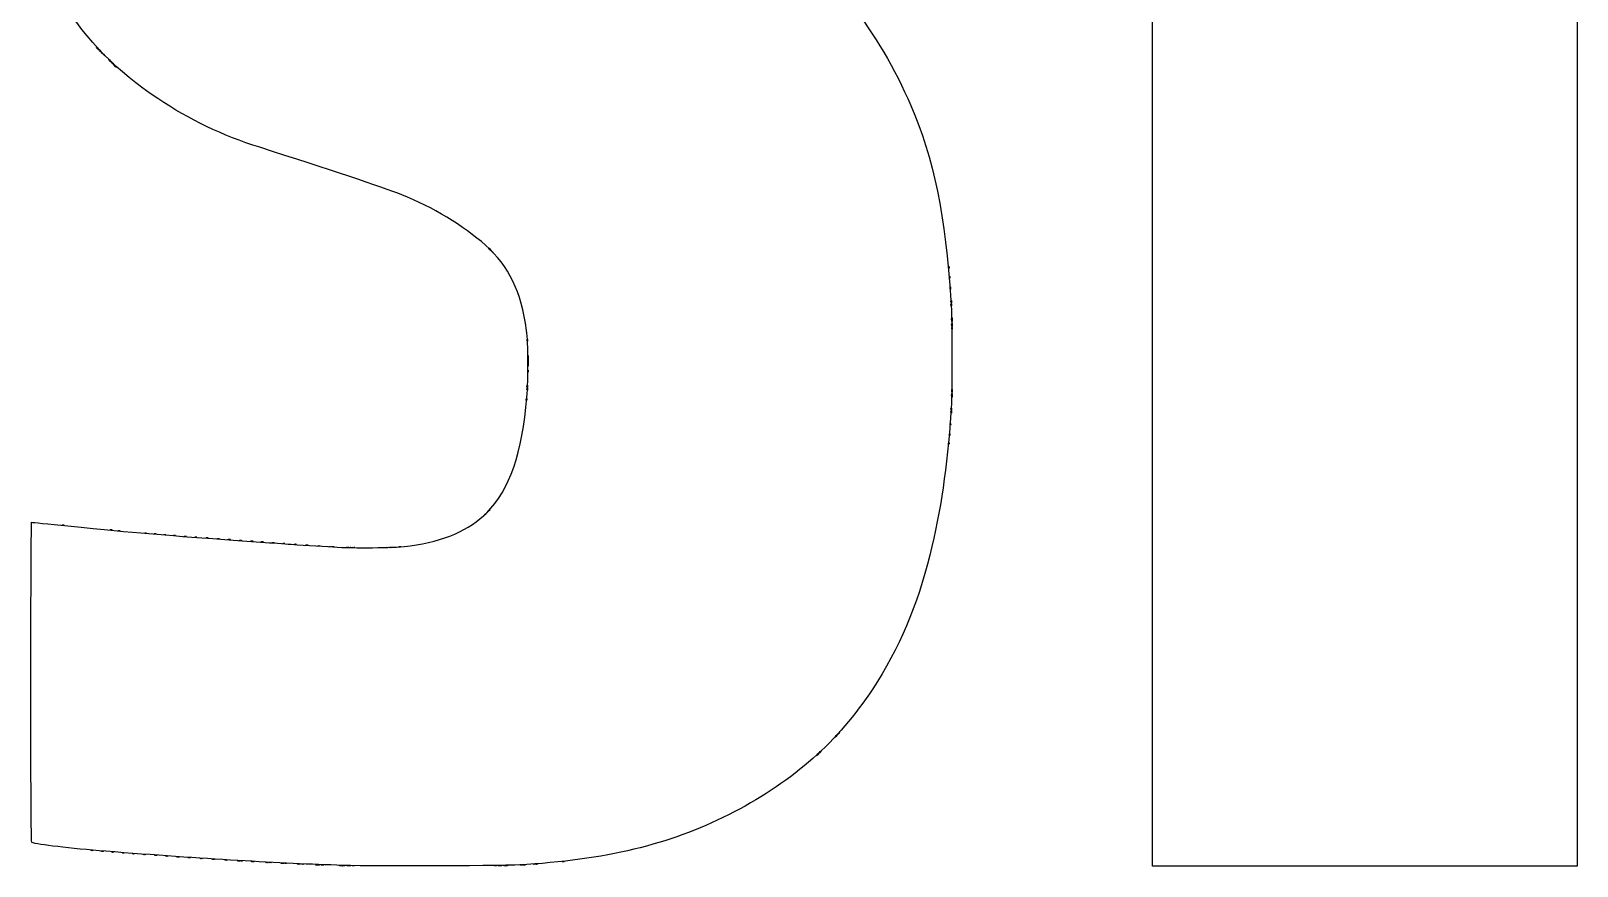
# Model space of a CAD drawing. Header units: millimetres. Extents: x -1349 to 1341, y -2680 to -1380.
# Drawn here: x -1078.3 to -694.7, y -1789.2 to -1581.9 of the extents above; entities that cross this region are included whole.
import ezdxf

# ---------------------------------------------------------------- set-up
doc = ezdxf.new("R2010")
doc.units = ezdxf.units.MM
doc.layers.get('0').update_dxf_attribs({"linetype": 'CONTINUOUS'})

msp = doc.modelspace()

# ---------------------------------------------------------------- linework, layer by layer
for p, q in [((-1059.93, -1588.05), (-1060.38, -1587.67)), ((-1060.31, -1587.61), (-1059.93, -1588.05)), ((-1058.15, -1589.84), (-1058.59, -1589.46)), ((-1058.53, -1589.39), (-1058.15, -1589.84)), ((-963.29, -1637.26), (-964.04, -1636.58)), ((-963.98, -1636.52), (-963.29, -1637.26))]:
    msp.add_line(p, q)
msp.add_lwpolyline([(-694.71, -1584.58), (-694.71, -1789.17), (-747.39, -1789.17), (-800.08, -1789.17), (-800.08, -1584.58), (-800.08, -1379.99), (-747.39, -1379.99), (-694.71, -1379.99)], close=True)
for points in [[(-1046.84, -1598.66), (-1057.01, -1591.87), (-1064.2, -1584.54), (-1070.67, -1574.36)], [(-874.52, -1575.71), (-869.17, -1582.43), (-863.93, -1591.32), (-860.01, -1600.36)], [(-1062.02, -1586.04), (-1062.02, -1585.88), (-1061.85, -1585.99), (-1061.6, -1586.32)], [(-1061.67, -1586.39), (-1061.86, -1586.24), (-1062.02, -1586.08), (-1062.02, -1586.04)], [(-1061.6, -1586.32), (-1061.35, -1586.63), (-1061.36, -1586.64), (-1061.67, -1586.39)], [(-1061.07, -1586.99), (-1061.41, -1586.73), (-1061.51, -1586.56), (-1061.35, -1586.56)], [(-1061.35, -1586.56), (-1061.31, -1586.56), (-1061.15, -1586.72), (-1061, -1586.91)], [(-1061, -1586.91), (-1060.75, -1587.23), (-1060.76, -1587.23), (-1061.07, -1586.99)], [(-1060.38, -1587.67), (-1060.8, -1587.32), (-1060.92, -1587.16), (-1060.76, -1587.16)], [(-1060.76, -1587.16), (-1060.72, -1587.16), (-1060.52, -1587.36), (-1060.31, -1587.61)], [(-1058.59, -1589.46), (-1059.01, -1589.11), (-1059.13, -1588.95), (-1058.97, -1588.95)], [(-1058.97, -1588.95), (-1058.93, -1588.95), (-1058.73, -1589.15), (-1058.53, -1589.39)], [(-1058.25, -1589.81), (-1058.25, -1589.65), (-1058.08, -1589.76), (-1057.82, -1590.09)], [(-1057.9, -1590.16), (-1058.09, -1590.01), (-1058.25, -1589.86), (-1058.25, -1589.81)], [(-1057.82, -1590.09), (-1057.58, -1590.4), (-1057.59, -1590.41), (-1057.9, -1590.16)], [(-1057.3, -1590.76), (-1057.64, -1590.5), (-1057.74, -1590.33), (-1057.58, -1590.33)], [(-1057.58, -1590.33), (-1057.54, -1590.33), (-1057.38, -1590.49), (-1057.23, -1590.68)], [(-1057.23, -1590.68), (-1056.98, -1591), (-1056.99, -1591), (-1057.3, -1590.76)], [(-1021.54, -1610.77), (-1030.87, -1607.81), (-1038.85, -1604), (-1046.84, -1598.66)], [(-860.01, -1600.36), (-854.37, -1613.35), (-851.35, -1628.03), (-850.05, -1648.77)], [(-986.25, -1622.59), (-991.39, -1620.56), (-1004.37, -1616.22), (-1021.54, -1610.77)], [(-965.5, -1635.09), (-970.95, -1630.24), (-978.71, -1625.56), (-986.25, -1622.59)], [(-955.33, -1656.22), (-956.66, -1646.55), (-959.68, -1640.27), (-965.5, -1635.09)], [(-964.04, -1636.58), (-964.73, -1635.94), (-964.87, -1635.78), (-964.72, -1635.78)], [(-964.72, -1635.78), (-964.69, -1635.78), (-964.35, -1636.11), (-963.98, -1636.52)], [(-850.62, -1640.77), (-850.68, -1640.63), (-850.67, -1640.46), (-850.6, -1640.39)], [(-850.5, -1640.65), (-850.51, -1640.89), (-850.56, -1640.93), (-850.62, -1640.77)], [(-850.6, -1640.39), (-850.54, -1640.33), (-850.49, -1640.45), (-850.5, -1640.65)], [(-850.42, -1643.16), (-850.48, -1643.01), (-850.47, -1642.84), (-850.4, -1642.78)], [(-850.3, -1643.04), (-850.31, -1643.27), (-850.36, -1643.31), (-850.42, -1643.16)], [(-850.4, -1642.78), (-850.34, -1642.71), (-850.29, -1642.83), (-850.3, -1643.04)], [(-850.22, -1645.95), (-850.27, -1645.81), (-850.27, -1645.59), (-850.22, -1645.45)], [(-850.22, -1645.45), (-850.16, -1645.31), (-850.12, -1645.43), (-850.12, -1645.7)], [(-850.12, -1645.7), (-850.12, -1645.97), (-850.16, -1646.08), (-850.22, -1645.95)], [(-850.02, -1649.32), (-850.07, -1649.18), (-850.07, -1648.96), (-850.02, -1648.82)], [(-850.05, -1648.77), (-849.72, -1654.09), (-849.72, -1671.87), (-850.05, -1676.66)], [(-850.02, -1648.82), (-849.96, -1648.69), (-849.92, -1648.8), (-849.92, -1649.07)], [(-849.92, -1649.07), (-849.92, -1649.34), (-849.96, -1649.46), (-850.02, -1649.32)], [(-850.02, -1650.11), (-850.07, -1649.98), (-850.07, -1649.75), (-850.02, -1649.62)], [(-850.02, -1649.62), (-849.96, -1649.48), (-849.92, -1649.59), (-849.92, -1649.87)], [(-849.92, -1649.87), (-849.92, -1650.14), (-849.96, -1650.25), (-850.02, -1650.11)], [(-849.83, -1653.88), (-849.88, -1653.63), (-849.88, -1653.28), (-849.83, -1653.09)], [(-849.83, -1653.09), (-849.78, -1652.9), (-849.74, -1653.1), (-849.74, -1653.54)], [(-955.25, -1672.89), (-954.87, -1668.17), (-954.91, -1659.24), (-955.33, -1656.22)], [(-849.83, -1655.17), (-849.88, -1654.98), (-849.88, -1654.67), (-849.83, -1654.48)], [(-849.82, -1655.86), (-849.88, -1655.71), (-849.87, -1655.54), (-849.81, -1655.48)], [(-849.74, -1653.54), (-849.74, -1653.97), (-849.78, -1654.13), (-849.83, -1653.88)], [(-849.83, -1654.48), (-849.78, -1654.29), (-849.74, -1654.45), (-849.74, -1654.83)], [(-849.74, -1654.83), (-849.74, -1655.21), (-849.78, -1655.37), (-849.83, -1655.17)], [(-849.7, -1655.74), (-849.71, -1655.97), (-849.76, -1656.01), (-849.82, -1655.86)], [(-849.81, -1655.48), (-849.74, -1655.41), (-849.7, -1655.53), (-849.7, -1655.74)], [(-955.2, -1658.83), (-955.25, -1658.69), (-955.25, -1658.52), (-955.18, -1658.45)], [(-955.08, -1658.71), (-955.08, -1658.94), (-955.13, -1658.99), (-955.2, -1658.83)], [(-955.18, -1658.45), (-955.11, -1658.39), (-955.07, -1658.5), (-955.08, -1658.71)], [(-955.01, -1664.9), (-955.05, -1664.27), (-955.05, -1663.24), (-955.01, -1662.62)], [(-955.01, -1662.62), (-954.97, -1661.99), (-954.94, -1662.5), (-954.94, -1663.76)], [(-954.94, -1663.76), (-954.94, -1665.01), (-954.97, -1665.53), (-955.01, -1664.9)], [(-954.99, -1666.58), (-955.05, -1666.45), (-955.05, -1666.22), (-954.99, -1666.09)], [(-954.99, -1666.09), (-954.94, -1665.95), (-954.89, -1666.06), (-954.89, -1666.34)], [(-954.89, -1666.34), (-954.89, -1666.61), (-954.94, -1666.72), (-954.99, -1666.58)], [(-955.19, -1670.35), (-955.25, -1670.22), (-955.25, -1669.99), (-955.19, -1669.86)], [(-955.2, -1670.94), (-955.25, -1670.79), (-955.25, -1670.62), (-955.18, -1670.56)], [(-955.08, -1670.82), (-955.08, -1671.05), (-955.13, -1671.1), (-955.2, -1670.94)], [(-955.19, -1669.86), (-955.14, -1669.72), (-955.09, -1669.83), (-955.09, -1670.11)], [(-955.09, -1670.11), (-955.09, -1670.38), (-955.14, -1670.49), (-955.19, -1670.35)], [(-955.18, -1670.56), (-955.11, -1670.49), (-955.07, -1670.61), (-955.08, -1670.82)], [(-849.83, -1671.44), (-849.88, -1671.25), (-849.87, -1670.98), (-849.82, -1670.85)], [(-849.83, -1672.73), (-849.88, -1672.49), (-849.88, -1672.13), (-849.83, -1671.94)], [(-849.73, -1671.2), (-849.73, -1671.53), (-849.78, -1671.64), (-849.83, -1671.44)], [(-849.83, -1671.94), (-849.78, -1671.75), (-849.74, -1671.95), (-849.74, -1672.39)], [(-849.74, -1672.39), (-849.74, -1672.82), (-849.78, -1672.98), (-849.83, -1672.73)], [(-849.82, -1670.85), (-849.76, -1670.71), (-849.72, -1670.87), (-849.73, -1671.2)], [(-965.17, -1701.46), (-959.59, -1695.86), (-956.33, -1686.46), (-955.25, -1672.89)], [(-955.39, -1673.52), (-955.45, -1673.37), (-955.44, -1673.2), (-955.38, -1673.14)], [(-955.27, -1673.4), (-955.28, -1673.63), (-955.33, -1673.67), (-955.39, -1673.52)], [(-955.38, -1673.14), (-955.31, -1673.07), (-955.27, -1673.19), (-955.27, -1673.4)], [(-850.02, -1675.9), (-850.08, -1675.76), (-850.07, -1675.58), (-850.01, -1675.52)], [(-850.02, -1676.7), (-850.07, -1676.57), (-850.07, -1676.34), (-850.02, -1676.21)], [(-849.9, -1675.78), (-849.91, -1676.01), (-849.96, -1676.06), (-850.02, -1675.9)], [(-850.02, -1676.21), (-849.96, -1676.07), (-849.92, -1676.18), (-849.92, -1676.46)], [(-850.01, -1675.52), (-849.94, -1675.45), (-849.89, -1675.57), (-849.9, -1675.78)], [(-850.05, -1676.66), (-850.99, -1690.24), (-852.56, -1700.88), (-855.27, -1711.96)], [(-850.22, -1679.67), (-850.28, -1679.52), (-850.27, -1679.35), (-850.21, -1679.29)], [(-850.1, -1679.55), (-850.11, -1679.78), (-850.16, -1679.83), (-850.22, -1679.67)], [(-850.21, -1679.29), (-850.14, -1679.22), (-850.09, -1679.34), (-850.1, -1679.55)], [(-849.92, -1676.46), (-849.92, -1676.73), (-849.96, -1676.84), (-850.02, -1676.7)], [(-850.42, -1682.25), (-850.48, -1682.1), (-850.47, -1681.93), (-850.4, -1681.87)], [(-850.3, -1682.13), (-850.31, -1682.36), (-850.36, -1682.41), (-850.42, -1682.25)], [(-850.4, -1681.87), (-850.34, -1681.8), (-850.29, -1681.92), (-850.3, -1682.13)], [(-850.62, -1684.43), (-850.68, -1684.29), (-850.67, -1684.12), (-850.6, -1684.05)], [(-850.5, -1684.31), (-850.51, -1684.54), (-850.56, -1684.59), (-850.62, -1684.43)], [(-850.6, -1684.05), (-850.54, -1683.98), (-850.49, -1684.1), (-850.5, -1684.31)], [(-984.24, -1709.7), (-975.73, -1708.5), (-969.49, -1705.81), (-965.17, -1701.46)], [(-965.73, -1702.08), (-966.04, -1702.33), (-966.05, -1702.32), (-965.8, -1702.01)], [(-965.8, -1702.01), (-965.54, -1701.68), (-965.38, -1701.57), (-965.38, -1701.73)], [(-965.38, -1701.73), (-965.38, -1701.77), (-965.53, -1701.93), (-965.73, -1702.08)], [(-964.73, -1701.09), (-965.05, -1701.34), (-965.06, -1701.33), (-964.81, -1701.01)], [(-964.81, -1701.01), (-964.55, -1700.68), (-964.39, -1700.58), (-964.39, -1700.74)], [(-964.39, -1700.74), (-964.39, -1700.78), (-964.54, -1700.94), (-964.73, -1701.09)], [(-1078.29, -1743.54), (-1078.29, -1720.11), (-1078.22, -1703.84), (-1078.11, -1703.84)], [(-1078.11, -1703.84), (-1078.01, -1703.84), (-1073.97, -1704.24), (-1069.13, -1704.72)], [(-1070.5, -1704.56), (-1070.56, -1704.49), (-1070.45, -1704.44), (-1070.24, -1704.45)], [(-1070.12, -1704.57), (-1070.26, -1704.63), (-1070.43, -1704.62), (-1070.5, -1704.56)], [(-1070.24, -1704.45), (-1070, -1704.46), (-1069.96, -1704.51), (-1070.12, -1704.57)], [(-1069.13, -1704.72), (-1050.7, -1706.57), (-1046.88, -1706.9), (-1030.17, -1708.1)], [(-1058.59, -1705.75), (-1058.66, -1705.68), (-1058.54, -1705.63), (-1058.33, -1705.64)], [(-1058.21, -1705.76), (-1058.35, -1705.82), (-1058.52, -1705.81), (-1058.59, -1705.75)], [(-1058.33, -1705.64), (-1058.1, -1705.65), (-1058.05, -1705.7), (-1058.21, -1705.76)], [(-1056.61, -1705.94), (-1056.67, -1705.88), (-1056.55, -1705.83), (-1056.35, -1705.84)], [(-1056.23, -1705.96), (-1056.37, -1706.02), (-1056.54, -1706.01), (-1056.61, -1705.94)], [(-1056.35, -1705.84), (-1056.11, -1705.85), (-1056.07, -1705.9), (-1056.23, -1705.96)], [(-1050.06, -1706.54), (-1050.12, -1706.47), (-1050.01, -1706.43), (-1049.8, -1706.44)], [(-1049.68, -1706.56), (-1049.82, -1706.61), (-1049.99, -1706.61), (-1050.06, -1706.54)], [(-1049.8, -1706.44), (-1049.57, -1706.45), (-1049.52, -1706.49), (-1049.68, -1706.56)], [(-1047.68, -1706.74), (-1047.74, -1706.67), (-1047.62, -1706.63), (-1047.42, -1706.63)], [(-1047.3, -1706.75), (-1047.44, -1706.81), (-1047.61, -1706.8), (-1047.68, -1706.74)], [(-1047.42, -1706.63), (-1047.18, -1706.64), (-1047.14, -1706.69), (-1047.3, -1706.75)], [(-1045.29, -1706.94), (-1045.36, -1706.87), (-1045.24, -1706.82), (-1045.03, -1706.83)], [(-1045.03, -1706.83), (-1044.8, -1706.84), (-1044.76, -1706.89), (-1044.91, -1706.95)], [(-1044.91, -1706.95), (-1045.06, -1707.01), (-1045.23, -1707), (-1045.29, -1706.94)], [(-1042.91, -1707.14), (-1042.98, -1707.07), (-1042.86, -1707.02), (-1042.65, -1707.03)], [(-1042.53, -1707.15), (-1042.68, -1707.21), (-1042.85, -1707.2), (-1042.91, -1707.14)], [(-1042.65, -1707.03), (-1042.42, -1707.04), (-1042.37, -1707.09), (-1042.53, -1707.15)], [(-1040.24, -1707.35), (-1040.38, -1707.29), (-1040.26, -1707.25), (-1039.99, -1707.25)], [(-1039.74, -1707.35), (-1039.88, -1707.4), (-1040.1, -1707.4), (-1040.24, -1707.35)], [(-1039.99, -1707.25), (-1039.72, -1707.25), (-1039.61, -1707.29), (-1039.74, -1707.35)], [(-1037.56, -1707.53), (-1037.62, -1707.47), (-1037.5, -1707.42), (-1037.3, -1707.43)], [(-1037.18, -1707.55), (-1037.32, -1707.61), (-1037.49, -1707.6), (-1037.56, -1707.53)], [(-1037.3, -1707.43), (-1037.06, -1707.44), (-1037.02, -1707.48), (-1037.18, -1707.55)], [(-1034.78, -1707.73), (-1034.84, -1707.66), (-1034.73, -1707.62), (-1034.52, -1707.63)], [(-1034.4, -1707.75), (-1034.54, -1707.8), (-1034.71, -1707.8), (-1034.78, -1707.73)], [(-1034.52, -1707.63), (-1034.29, -1707.64), (-1034.24, -1707.68), (-1034.4, -1707.75)], [(-1032, -1707.93), (-1032.07, -1707.86), (-1031.95, -1707.82), (-1031.74, -1707.82)], [(-1031.62, -1707.94), (-1031.76, -1708), (-1031.93, -1707.99), (-1032, -1707.93)], [(-1031.74, -1707.82), (-1031.51, -1707.83), (-1031.46, -1707.88), (-1031.62, -1707.94)], [(-1030.17, -1708.1), (-1024.82, -1708.49), (-1017.41, -1709.02), (-1013.7, -1709.29)], [(-1029.32, -1708.14), (-1029.46, -1708.08), (-1029.35, -1708.04), (-1029.08, -1708.04)], [(-1028.83, -1708.14), (-1028.97, -1708.19), (-1029.19, -1708.19), (-1029.32, -1708.14)], [(-1029.08, -1708.04), (-1028.8, -1708.04), (-1028.69, -1708.08), (-1028.83, -1708.14)], [(-1026.55, -1708.34), (-1026.68, -1708.28), (-1026.57, -1708.24), (-1026.3, -1708.24)], [(-1026.05, -1708.34), (-1026.19, -1708.39), (-1026.41, -1708.39), (-1026.55, -1708.34)], [(-1026.3, -1708.24), (-1026.03, -1708.24), (-1025.91, -1708.28), (-1026.05, -1708.34)], [(-1023.77, -1708.54), (-1023.9, -1708.48), (-1023.79, -1708.44), (-1023.52, -1708.44)], [(-1023.27, -1708.54), (-1023.41, -1708.59), (-1023.63, -1708.59), (-1023.77, -1708.54)], [(-1023.52, -1708.44), (-1023.25, -1708.44), (-1023.14, -1708.48), (-1023.27, -1708.54)], [(-1021.09, -1708.72), (-1021.15, -1708.66), (-1021.03, -1708.61), (-1020.82, -1708.62)], [(-1020.71, -1708.74), (-1020.85, -1708.8), (-1021.02, -1708.79), (-1021.09, -1708.72)], [(-1020.82, -1708.62), (-1020.59, -1708.63), (-1020.55, -1708.68), (-1020.71, -1708.74)], [(-1018.41, -1708.93), (-1018.55, -1708.88), (-1018.44, -1708.83), (-1018.16, -1708.83)], [(-1017.91, -1708.93), (-1018.05, -1708.99), (-1018.27, -1708.99), (-1018.41, -1708.93)], [(-1018.16, -1708.83), (-1017.89, -1708.83), (-1017.78, -1708.88), (-1017.91, -1708.93)], [(-1015.73, -1709.12), (-1015.79, -1709.05), (-1015.68, -1709.01), (-1015.47, -1709.02)], [(-1015.35, -1709.14), (-1015.49, -1709.19), (-1015.66, -1709.19), (-1015.73, -1709.12)], [(-1015.47, -1709.02), (-1015.24, -1709.02), (-1015.19, -1709.07), (-1015.35, -1709.14)], [(-1013.7, -1709.29), (-1009.99, -1709.56), (-1004.86, -1709.88), (-1002.3, -1710.01)], [(-1012.95, -1709.32), (-1013.02, -1709.25), (-1012.9, -1709.21), (-1012.69, -1709.21)], [(-1012.57, -1709.33), (-1012.71, -1709.39), (-1012.88, -1709.38), (-1012.95, -1709.32)], [(-1012.69, -1709.21), (-1012.46, -1709.22), (-1012.41, -1709.27), (-1012.57, -1709.33)], [(-1010.08, -1709.53), (-1010.21, -1709.47), (-1010.1, -1709.43), (-1009.83, -1709.43)], [(-1009.58, -1709.53), (-1009.72, -1709.58), (-1009.94, -1709.58), (-1010.08, -1709.53)], [(-1009.83, -1709.43), (-1009.56, -1709.43), (-1009.44, -1709.47), (-1009.58, -1709.53)], [(-1007.1, -1709.73), (-1007.24, -1709.67), (-1007.12, -1709.63), (-1006.85, -1709.63)], [(-1006.6, -1709.73), (-1006.74, -1709.78), (-1006.96, -1709.78), (-1007.1, -1709.73)], [(-1006.85, -1709.63), (-1006.58, -1709.63), (-1006.47, -1709.67), (-1006.6, -1709.73)], [(-1004.42, -1709.91), (-1004.48, -1709.85), (-1004.37, -1709.8), (-1004.16, -1709.81)], [(-1004.04, -1709.93), (-1004.18, -1709.99), (-1004.35, -1709.98), (-1004.42, -1709.91)], [(-1004.16, -1709.81), (-1003.92, -1709.82), (-1003.88, -1709.87), (-1004.04, -1709.93)], [(-1003.73, -1709.92), (-1003.86, -1709.87), (-1003.71, -1709.83), (-1003.38, -1709.83)], [(-1003.13, -1709.93), (-1003.33, -1709.98), (-1003.6, -1709.98), (-1003.73, -1709.92)], [(-1003.38, -1709.83), (-1003.05, -1709.84), (-1002.94, -1709.88), (-1003.13, -1709.93)], [(-1002.3, -1710.01), (-996.48, -1710.3), (-987.37, -1710.14), (-984.24, -1709.7)], [(-999.96, -1710.12), (-1000.09, -1710.07), (-999.98, -1710.02), (-999.71, -1710.02)], [(-999.46, -1710.12), (-999.6, -1710.18), (-999.82, -1710.18), (-999.96, -1710.12)], [(-999.71, -1710.02), (-999.43, -1710.02), (-999.32, -1710.07), (-999.46, -1710.12)], [(-998.96, -1710.13), (-999.21, -1710.09), (-999.01, -1710.05), (-998.52, -1710.05)], [(-998.07, -1710.13), (-998.32, -1710.18), (-998.72, -1710.18), (-998.96, -1710.13)], [(-998.52, -1710.05), (-998.03, -1710.05), (-997.83, -1710.09), (-998.07, -1710.13)], [(-990.04, -1710.12), (-990.17, -1710.07), (-990.01, -1710.03), (-989.69, -1710.03)], [(-989.44, -1710.13), (-989.64, -1710.18), (-989.9, -1710.18), (-990.04, -1710.12)], [(-989.69, -1710.03), (-989.36, -1710.04), (-989.25, -1710.08), (-989.44, -1710.13)], [(-989.14, -1710.11), (-989.2, -1710.05), (-989.09, -1710), (-988.88, -1710.01)], [(-988.76, -1710.13), (-988.9, -1710.19), (-989.07, -1710.18), (-989.14, -1710.11)], [(-988.88, -1710.01), (-988.65, -1710.02), (-988.6, -1710.07), (-988.76, -1710.13)], [(-986.95, -1709.91), (-987.02, -1709.85), (-986.9, -1709.8), (-986.69, -1709.81)], [(-986.57, -1709.93), (-986.72, -1709.99), (-986.89, -1709.98), (-986.95, -1709.91)], [(-986.69, -1709.81), (-986.46, -1709.82), (-986.42, -1709.87), (-986.57, -1709.93)], [(-855.27, -1711.96), (-858.29, -1724.34), (-862.99, -1735.33), (-869.46, -1745.19)], [(-1078.04, -1783.32), (-1078.24, -1783.25), (-1078.29, -1775.11), (-1078.29, -1743.54)], [(-869.46, -1745.19), (-878.03, -1758.22), (-889.04, -1768), (-903.86, -1775.74)], [(-878.69, -1756.97), (-878.43, -1756.64), (-878.26, -1756.54), (-878.26, -1756.7)], [(-878.26, -1756.7), (-878.26, -1756.74), (-878.42, -1756.9), (-878.61, -1757.05)], [(-878.02, -1756.45), (-878.33, -1756.7), (-878.34, -1756.69), (-878.09, -1756.38)], [(-878.09, -1756.38), (-877.83, -1756.05), (-877.67, -1755.94), (-877.67, -1756.1)], [(-877.67, -1756.1), (-877.67, -1756.15), (-877.83, -1756.3), (-878.02, -1756.45)], [(-882.65, -1760.94), (-882.4, -1760.61), (-882.23, -1760.51), (-882.23, -1760.67)], [(-878.61, -1757.05), (-878.93, -1757.29), (-878.93, -1757.29), (-878.69, -1756.97)], [(-883.18, -1761.61), (-883.49, -1761.86), (-883.5, -1761.85), (-883.25, -1761.54)], [(-883.25, -1761.54), (-882.99, -1761.21), (-882.83, -1761.1), (-882.83, -1761.26)], [(-882.83, -1761.26), (-882.83, -1761.3), (-882.98, -1761.46), (-883.18, -1761.61)], [(-882.58, -1761.02), (-882.89, -1761.26), (-882.9, -1761.26), (-882.65, -1760.94)], [(-882.23, -1760.67), (-882.23, -1760.71), (-882.39, -1760.87), (-882.58, -1761.02)], [(-903.86, -1775.74), (-918.58, -1783.42), (-934.02, -1787.34), (-955.26, -1788.79)], [(-1059.74, -1785.49), (-1068.44, -1784.81), (-1076.64, -1783.84), (-1078.04, -1783.32)], [(-1063.35, -1785.32), (-1063.42, -1785.25), (-1063.3, -1785.21), (-1063.09, -1785.22)], [(-1062.97, -1785.34), (-1063.12, -1785.39), (-1063.29, -1785.39), (-1063.35, -1785.32)], [(-1063.09, -1785.22), (-1062.86, -1785.23), (-1062.81, -1785.27), (-1062.97, -1785.34)], [(-1060.77, -1785.52), (-1060.84, -1785.45), (-1060.72, -1785.41), (-1060.51, -1785.41)], [(-1060.39, -1785.53), (-1060.54, -1785.59), (-1060.71, -1785.58), (-1060.77, -1785.52)], [(-1060.51, -1785.41), (-1060.28, -1785.42), (-1060.23, -1785.47), (-1060.39, -1785.53)], [(-1000.95, -1788.99), (-1016.47, -1788.52), (-1035.24, -1787.4), (-1059.74, -1785.49)], [(-1058.19, -1785.72), (-1058.26, -1785.65), (-1058.14, -1785.6), (-1057.93, -1785.61)], [(-1057.81, -1785.73), (-1057.96, -1785.79), (-1058.13, -1785.78), (-1058.19, -1785.72)], [(-1057.93, -1785.61), (-1057.7, -1785.62), (-1057.65, -1785.67), (-1057.81, -1785.73)], [(-1055.61, -1785.92), (-1055.68, -1785.85), (-1055.56, -1785.8), (-1055.35, -1785.81)], [(-1055.23, -1785.93), (-1055.38, -1785.99), (-1055.55, -1785.98), (-1055.61, -1785.92)], [(-1055.35, -1785.81), (-1055.12, -1785.82), (-1055.07, -1785.87), (-1055.23, -1785.93)], [(-1053.03, -1786.11), (-1053.1, -1786.05), (-1052.98, -1786), (-1052.77, -1786.01)], [(-1052.65, -1786.13), (-1052.8, -1786.19), (-1052.97, -1786.18), (-1053.03, -1786.11)], [(-1052.77, -1786.01), (-1052.54, -1786.02), (-1052.5, -1786.07), (-1052.65, -1786.13)], [(-1050.36, -1786.32), (-1050.5, -1786.27), (-1050.38, -1786.22), (-1050.11, -1786.22)], [(-1049.86, -1786.32), (-1050, -1786.38), (-1050.22, -1786.38), (-1050.36, -1786.32)], [(-1050.11, -1786.22), (-1049.84, -1786.22), (-1049.73, -1786.27), (-1049.86, -1786.32)], [(-1047.58, -1786.52), (-1047.72, -1786.47), (-1047.61, -1786.42), (-1047.33, -1786.42)], [(-1047.08, -1786.52), (-1047.22, -1786.58), (-1047.44, -1786.58), (-1047.58, -1786.52)], [(-1047.33, -1786.42), (-1047.06, -1786.42), (-1046.95, -1786.47), (-1047.08, -1786.52)], [(-1044.8, -1786.72), (-1044.94, -1786.67), (-1044.83, -1786.62), (-1044.55, -1786.62)], [(-1044.31, -1786.72), (-1044.44, -1786.78), (-1044.67, -1786.78), (-1044.8, -1786.72)], [(-1044.55, -1786.62), (-1044.28, -1786.62), (-1044.17, -1786.67), (-1044.31, -1786.72)], [(-1042.02, -1786.92), (-1042.16, -1786.86), (-1042.05, -1786.82), (-1041.78, -1786.82)], [(-1041.53, -1786.92), (-1041.66, -1786.97), (-1041.89, -1786.97), (-1042.02, -1786.92)], [(-1041.78, -1786.82), (-1041.5, -1786.82), (-1041.39, -1786.86), (-1041.53, -1786.92)], [(-1039.25, -1787.12), (-1039.38, -1787.06), (-1039.27, -1787.02), (-1039, -1787.02)], [(-1038.75, -1787.12), (-1038.89, -1787.17), (-1039.11, -1787.17), (-1039.25, -1787.12)], [(-1039, -1787.02), (-1038.73, -1787.02), (-1038.61, -1787.06), (-1038.75, -1787.12)], [(-1036.27, -1787.32), (-1036.41, -1787.26), (-1036.29, -1787.22), (-1036.02, -1787.22)], [(-1035.77, -1787.32), (-1035.91, -1787.37), (-1036.13, -1787.37), (-1036.27, -1787.32)], [(-1036.02, -1787.22), (-1035.75, -1787.22), (-1035.64, -1787.26), (-1035.77, -1787.32)], [(-1033.29, -1787.51), (-1033.43, -1787.46), (-1033.32, -1787.41), (-1033.05, -1787.41)], [(-1033.05, -1787.41), (-1032.77, -1787.41), (-1032.66, -1787.46), (-1032.8, -1787.51)], [(-1032.8, -1787.51), (-1032.93, -1787.57), (-1033.16, -1787.57), (-1033.29, -1787.51)], [(-1030.12, -1787.71), (-1030.25, -1787.66), (-1030.14, -1787.61), (-1029.87, -1787.61)], [(-1029.62, -1787.71), (-1029.76, -1787.77), (-1029.98, -1787.77), (-1030.12, -1787.71)], [(-1029.87, -1787.61), (-1029.6, -1787.61), (-1029.49, -1787.66), (-1029.62, -1787.71)], [(-1026.94, -1787.91), (-1027.08, -1787.86), (-1026.97, -1787.81), (-1026.7, -1787.81)], [(-1026.45, -1787.91), (-1026.58, -1787.97), (-1026.81, -1787.97), (-1026.94, -1787.91)], [(-1026.7, -1787.81), (-1026.42, -1787.81), (-1026.31, -1787.86), (-1026.45, -1787.91)], [(-1026.24, -1787.9), (-1026.31, -1787.83), (-1026.19, -1787.79), (-1025.98, -1787.8)], [(-1025.86, -1787.92), (-1026.01, -1787.97), (-1026.18, -1787.97), (-1026.24, -1787.9)], [(-1025.98, -1787.8), (-1025.75, -1787.81), (-1025.71, -1787.85), (-1025.86, -1787.92)], [(-1023.57, -1788.11), (-1023.71, -1788.05), (-1023.55, -1788.01), (-1023.22, -1788.02)], [(-1022.98, -1788.12), (-1023.17, -1788.17), (-1023.44, -1788.16), (-1023.57, -1788.11)], [(-1023.22, -1788.02), (-1022.9, -1788.02), (-1022.79, -1788.07), (-1022.98, -1788.12)], [(-1020, -1788.31), (-1020.13, -1788.25), (-1020.02, -1788.21), (-1019.75, -1788.21)], [(-1019.5, -1788.31), (-1019.64, -1788.36), (-1019.86, -1788.36), (-1020, -1788.31)], [(-1019.75, -1788.21), (-1019.48, -1788.21), (-1019.37, -1788.25), (-1019.5, -1788.31)], [(-1019.2, -1788.31), (-1019.34, -1788.25), (-1019.23, -1788.21), (-1018.96, -1788.21)], [(-1018.71, -1788.31), (-1018.84, -1788.36), (-1019.07, -1788.36), (-1019.2, -1788.31)], [(-1018.96, -1788.21), (-1018.68, -1788.21), (-1018.57, -1788.25), (-1018.71, -1788.31)], [(-1016.23, -1788.51), (-1016.37, -1788.45), (-1016.21, -1788.41), (-1015.88, -1788.41)], [(-1015.64, -1788.51), (-1015.83, -1788.56), (-1016.1, -1788.56), (-1016.23, -1788.51)], [(-1015.88, -1788.41), (-1015.55, -1788.42), (-1015.44, -1788.46), (-1015.64, -1788.51)], [(-1015.33, -1788.5), (-1015.4, -1788.43), (-1015.28, -1788.38), (-1015.07, -1788.39)], [(-1014.95, -1788.51), (-1015.09, -1788.57), (-1015.26, -1788.56), (-1015.33, -1788.5)], [(-1015.07, -1788.39), (-1014.84, -1788.4), (-1014.79, -1788.45), (-1014.95, -1788.51)], [(-1012.16, -1788.71), (-1012.35, -1788.66), (-1012.19, -1788.62), (-1011.81, -1788.62)], [(-1011.47, -1788.71), (-1011.66, -1788.76), (-1011.97, -1788.76), (-1012.16, -1788.71)], [(-1011.81, -1788.62), (-1011.43, -1788.62), (-1011.27, -1788.66), (-1011.47, -1788.71)], [(-1011.07, -1788.71), (-1011.2, -1788.65), (-1011.09, -1788.61), (-1010.82, -1788.61)], [(-1010.57, -1788.71), (-1010.71, -1788.76), (-1010.93, -1788.76), (-1011.07, -1788.71)], [(-1010.82, -1788.61), (-1010.55, -1788.61), (-1010.44, -1788.65), (-1010.57, -1788.71)], [(-1007.6, -1788.91), (-1007.79, -1788.86), (-1007.59, -1788.82), (-1007.15, -1788.82)], [(-1006.8, -1788.91), (-1007.05, -1788.96), (-1007.41, -1788.96), (-1007.6, -1788.91)], [(-1007.15, -1788.82), (-1006.71, -1788.82), (-1006.56, -1788.86), (-1006.8, -1788.91)], [(-1006.31, -1788.9), (-1006.44, -1788.85), (-1006.29, -1788.81), (-1005.96, -1788.81)], [(-1005.71, -1788.91), (-1005.91, -1788.96), (-1006.18, -1788.96), (-1006.31, -1788.9)], [(-1005.96, -1788.81), (-1005.63, -1788.82), (-1005.52, -1788.86), (-1005.71, -1788.91)], [(-1001.64, -1789.11), (-1001.94, -1789.07), (-1001.7, -1789.03), (-1001.1, -1789.03)], [(-1000.55, -1789.11), (-1000.85, -1789.16), (-1001.34, -1789.16), (-1001.64, -1789.11)], [(-1001.1, -1789.03), (-1000.5, -1789.03), (-1000.25, -1789.07), (-1000.55, -1789.11)], [(-955.26, -1788.79), (-960.14, -1789.12), (-991.88, -1789.26), (-1000.95, -1788.99)], [(-999.86, -1789.11), (-1000.05, -1789.06), (-999.85, -1789.02), (-999.41, -1789.02)], [(-999.07, -1789.11), (-999.31, -1789.16), (-999.67, -1789.16), (-999.86, -1789.11)], [(-999.41, -1789.02), (-998.97, -1789.02), (-998.82, -1789.06), (-999.07, -1789.11)], [(-998.57, -1789.1), (-998.7, -1789.05), (-998.59, -1789), (-998.32, -1789)], [(-998.07, -1789.1), (-998.21, -1789.16), (-998.43, -1789.16), (-998.57, -1789.1)], [(-998.32, -1789), (-998.05, -1789), (-997.93, -1789.05), (-998.07, -1789.1)], [(-963.24, -1789.1), (-963.38, -1789.05), (-963.27, -1789), (-963, -1789)], [(-962.75, -1789.1), (-962.89, -1789.16), (-963.11, -1789.16), (-963.24, -1789.1)], [(-963, -1789), (-962.72, -1789), (-962.61, -1789.05), (-962.75, -1789.1)], [(-962.35, -1789.11), (-962.54, -1789.06), (-962.34, -1789.02), (-961.91, -1789.02)], [(-961.56, -1789.11), (-961.81, -1789.16), (-962.16, -1789.16), (-962.35, -1789.11)], [(-961.91, -1789.02), (-961.47, -1789.02), (-961.31, -1789.06), (-961.56, -1789.11)], [(-960.97, -1789.11), (-961.15, -1789.06), (-960.95, -1789.02), (-960.52, -1789.02)], [(-960.17, -1789.11), (-960.42, -1789.16), (-960.78, -1789.16), (-960.97, -1789.11)], [(-960.52, -1789.02), (-960.08, -1789.02), (-959.92, -1789.06), (-960.17, -1789.11)], [(-956.99, -1788.89), (-957.06, -1788.83), (-956.94, -1788.78), (-956.73, -1788.79)], [(-956.61, -1788.91), (-956.75, -1788.97), (-956.92, -1788.96), (-956.99, -1788.89)], [(-956.73, -1788.79), (-956.5, -1788.8), (-956.45, -1788.84), (-956.61, -1788.91)], [(-956.3, -1788.9), (-956.44, -1788.85), (-956.28, -1788.81), (-955.95, -1788.81)], [(-955.71, -1788.91), (-955.9, -1788.96), (-956.17, -1788.96), (-956.3, -1788.9)], [(-955.95, -1788.81), (-955.62, -1788.81), (-955.52, -1788.86), (-955.71, -1788.91)], [(-953.62, -1788.69), (-953.68, -1788.63), (-953.57, -1788.58), (-953.36, -1788.59)], [(-953.24, -1788.71), (-953.38, -1788.77), (-953.55, -1788.76), (-953.62, -1788.69)], [(-953.36, -1788.59), (-953.12, -1788.6), (-953.08, -1788.65), (-953.24, -1788.71)], [(-953.02, -1788.69), (-953.09, -1788.63), (-952.97, -1788.58), (-952.76, -1788.59)], [(-952.64, -1788.71), (-952.78, -1788.77), (-952.96, -1788.76), (-953.02, -1788.69)], [(-952.76, -1788.59), (-952.53, -1788.6), (-952.48, -1788.65), (-952.64, -1788.71)], [(-946.47, -1788.1), (-946.54, -1788.03), (-946.42, -1787.99), (-946.21, -1787.99)], [(-946.09, -1788.11), (-946.24, -1788.17), (-946.41, -1788.16), (-946.47, -1788.1)], [(-946.21, -1787.99), (-945.98, -1788), (-945.93, -1788.05), (-946.09, -1788.11)]]:
    msp.add_open_spline(points, degree=3)

doc.saveas('drawing.dxf')
